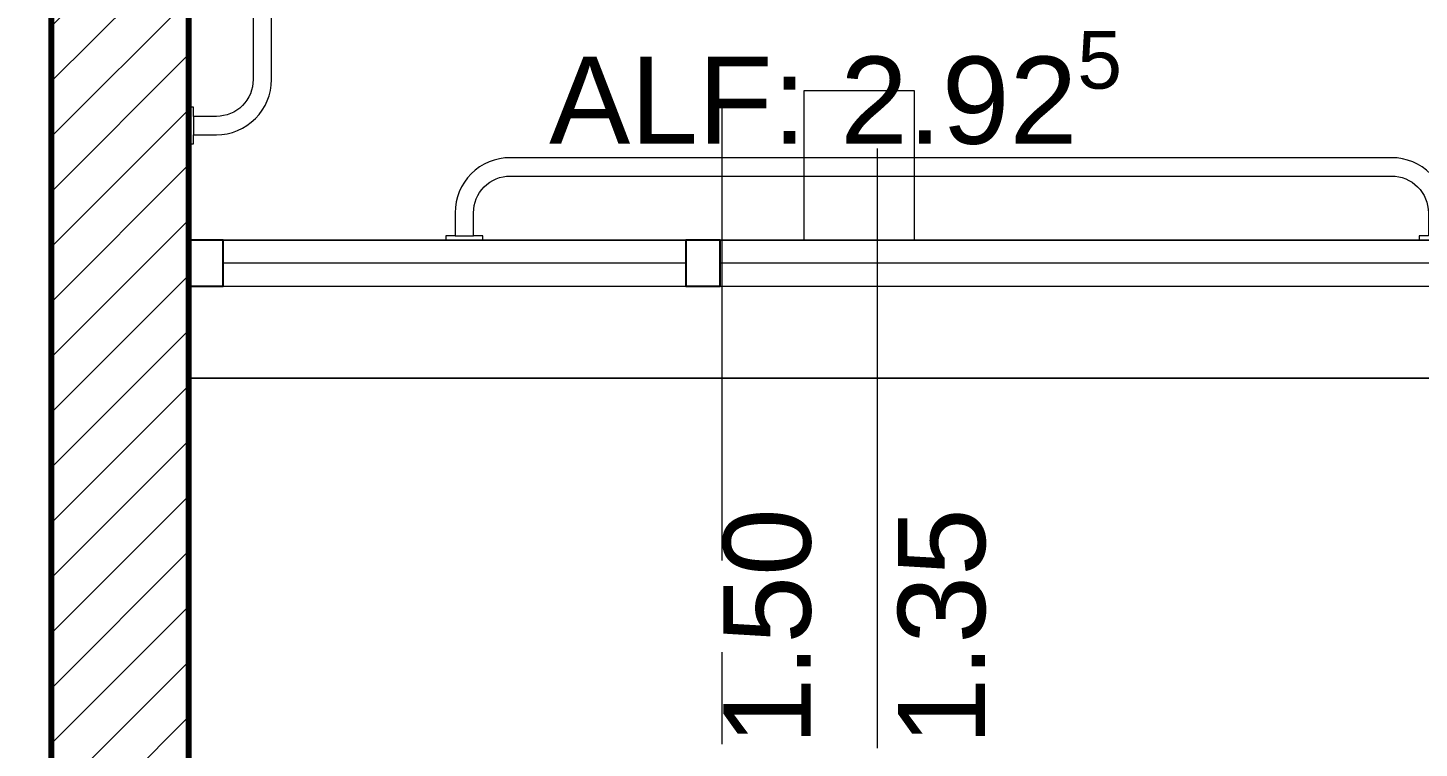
# Model space of a CAD drawing. Header units: inches. Extents: x -38 to 5698, y -33 to 92.
# Drawn here: x 323.095 to 324.61, y 12.197 to 12.982 of the extents above; entities that cross this region are included whole.
import ezdxf

# ---------------------------------------------------------------- set-up
doc = ezdxf.new("R2010")
doc.units = ezdxf.units.IN
doc.header["$MEASUREMENT"] = 0
doc.set_wipeout_variables(frame=1)
doc.linetypes.add('Punto & Raya', pattern=[0.65, 0.5, -0.075, 0, -0.075])
doc.linetypes.add('Wipeout_Contour', pattern=[1, 0, -1])
for name, color, linetype in [('02 _ ARQ _ ZON _ Espacio.3D', 7, 'Continuous'), ('08 _ STR _ EXT _ 07 Losa Aligerada', 7, 'Continuous'), ('Estructura - 04 MURO', 253, 'Continuous'), ('Interior - Sanitarios', 7, 'Continuous'), ('Marcador - Secciones', 251, 'Continuous')]:
    doc.layers.add(name, color=color, linetype=linetype)
doc.styles.add('Estilo_Generado_4', font='swisse.ttf')
pattern_1 = [(45, (277.50004, 6e-09), (-0.03005204, 0.03005204), [])]

msp = doc.modelspace()

# ---------------------------------------------------------------- linework, layer by layer
at = {"layer": '02 _ ARQ _ ZON _ Espacio.3D', "color": 254, "linetype": 'Continuous', "lineweight": 0, "flags": 128}
msp.add_lwpolyline([(321.57, 16.9), (321.22, 16.9), (321.22, 7.7), (321.57, 7.7), (321.57, 8.1), (322.07, 8.1), (322.07, 7.35), (328.17, 7.35), (328.17, 7.7), (328.57, 7.7), (328.57, 8.1), (328.92, 8.1), (328.92, 11.45), (323.12, 11.45), (323.12, 16.1), (321.57, 16.1)], close=True, dxfattribs=at)
at = {"layer": '02 _ ARQ _ ZON _ Espacio.3D', "color": 9, "linetype": 'Continuous', "lineweight": 5, "flags": 128}
msp.add_lwpolyline([(324.77, 12.7505), (324.77, 15.3872), (324.17, 15.3872), (324.17, 15.4622), (323.27, 15.4622), (323.27, 12.7505)], close=True, dxfattribs=at)
at = {"layer": '08 _ STR _ EXT _ 07 Losa Aligerada', "color": 7, "linetype": 'Continuous', "lineweight": 18, "flags": 128}
msp.add_lwpolyline([(323.27, 11.7), (323.27, 12.6005), (324.77, 12.6005), (324.77, 11.7)], close=True, dxfattribs=at)
at = {"layer": 'Estructura - 04 MURO', "color": 165, "linetype": 'Continuous', "lineweight": 15}
for p, q in [((324.02, 12.1974), (324.02, 12.8505)), ((323.8113, 12.7505), (323.3075, 12.7505)), ((324.7325, 12.7505), (323.8488, 12.7505)), ((323.8113, 12.7255), (323.3075, 12.7255)), ((324.7325, 12.7255), (323.8488, 12.7255)), ((323.3075, 12.7005), (323.8113, 12.7005)), ((323.8488, 12.7005), (324.7325, 12.7005))]:
    msp.add_line(p, q, dxfattribs=at)
at = {"layer": 'Estructura - 04 MURO', "color": 165, "linetype": 'Continuous', "lineweight": 25}
for p, q in [((323.3075, 12.7005), (323.3075, 12.7505)), ((323.83, 12.7505), (323.8113, 12.7505)), ((323.8113, 12.7505), (323.8113, 12.7005)), ((323.8488, 12.7505), (323.83, 12.7505)), ((323.8488, 12.7005), (323.8488, 12.7505)), ((323.8113, 12.7005), (323.83, 12.7005)), ((323.83, 12.7005), (323.8488, 12.7005))]:
    msp.add_line(p, q, dxfattribs=at)
at = {"layer": 'Interior - Sanitarios', "color": 205, "linetype": 'Continuous', "lineweight": 13}
for p, q in [((323.275, 12.8855), (323.275, 12.8655)), ((323.56, 12.7555), (323.58, 12.7555))]:
    msp.add_line(p, q, dxfattribs=at)
at = {"layer": 'Interior - Sanitarios', "color": 205, "linetype": 'Continuous', "lineweight": 13, "flags": 128}
for points in [[(323.27, 13.8105), (323.27, 13.7705), (323.275, 13.7705), (323.275, 13.7805), (323.3, 13.7805, -0.414214), (323.34, 13.7405), (323.34, 12.9255, -0.414214), (323.3, 12.8855), (323.275, 12.8855), (323.275, 12.8955), (323.27, 12.8955), (323.27, 12.8555), (323.275, 12.8555), (323.275, 12.8655), (323.3, 12.8655, 0.414214), (323.36, 12.9255), (323.36, 13.7405, 0.414214), (323.3, 13.8005), (323.275, 13.8005), (323.275, 13.8105)], [(323.55, 12.7505), (323.59, 12.7505), (323.59, 12.7555), (323.58, 12.7555), (323.58, 12.7805, -0.414214), (323.62, 12.8205), (324.58, 12.8205, -0.414214), (324.62, 12.7805), (324.62, 12.7555), (324.61, 12.7555), (324.61, 12.7505), (324.65, 12.7505), (324.65, 12.7555), (324.64, 12.7555), (324.64, 12.7805, 0.414214), (324.58, 12.8405), (323.62, 12.8405, 0.414214), (323.56, 12.7805), (323.56, 12.7555), (323.55, 12.7555)]]:
    msp.add_lwpolyline(points, format="xyb", close=True, dxfattribs=at)
msp.add_lwpolyline([(324.06, 12.9135), (324.06, 12.7505), (323.94, 12.7505), (323.94, 12.9135)], close=True, dxfattribs=at)
at = {"layer": 'Marcador - Secciones', "color": 251, "linetype": 'Punto & Raya', "lineweight": 13}
msp.add_line((323.8507, 10.0018), (323.8507, 17.4928), dxfattribs=at)

# ---------------------------------------------------------------- texts
at = {"layer": 'Estructura - 04 MURO', "color": 251, "lineweight": 25, "insert": (323.6623, 12.8279), "char_height": 0.095, "attachment_point": 7, "style": 'Estilo_Generado_4'}
msp.add_mtext('\\A1;{\\pql;\\pt0;\\fSwis721 Ex BT|b0|i0|c0|p34;ALF: 2.92\\fSwis721 Ex BT|b0|i0|c0|p34;\\A1{\\H.66x;\\S5^  ;}\\fSwis721 Ex BT|b0|i0|c0|p34;\\fSwis721 Ex BT|b0|i0|c0|p34;}', dxfattribs=at)
at = {"layer": 'Estructura - 04 MURO', "color": 251, "lineweight": 25, "char_height": 0.095, "attachment_point": 7, "rotation": 90, "style": 'Estilo_Generado_4'}
for s, insert in [('\\A1;{\\pql;\\pt0;\\fSwis721 Ex BT|b0|i0|c0|p34;1.50\\fSwis721 Ex BT|b0|i0|c0|p34;\\A1{\\H.66x;\\S^  ;}\\fSwis721 Ex BT|b0|i0|c0|p34;\\fSwis721 Ex BT|b0|i0|c0|p34;}', (323.975, 12.2005)), ('\\A1;{\\pql;\\pt0;\\fSwis721 Ex BT|b0|i0|c0|p34;1.35\\fSwis721 Ex BT|b0|i0|c0|p34;\\A1{\\H.66x;\\S^  ;}\\fSwis721 Ex BT|b0|i0|c0|p34;\\fSwis721 Ex BT|b0|i0|c0|p34;}', (324.165, 12.2005))]:
    msp.add_mtext(s, dxfattribs=dict(at, insert=insert))

# ---------------------------------------------------------------- next in the draw order: wipeouts: each hides what was drawn before it
at = {"color": 254, "linetype": 'Wipeout_Contour', "lineweight": 0, "ltscale": 9831.66722}
msp.add_wipeout([(323.27, 11.7), (323.27, 17.4), (323.12, 17.4), (323.12, 11.7)], dxfattribs=at).dxf.layer = 'Estructura - 04 MURO'

# ---------------------------------------------------------------- next in the draw order: hatches: boundary and pattern name
at = {"layer": 'Estructura - 04 MURO', "linetype": 'Continuous', "lineweight": 5}
h = msp.add_hatch(dxfattribs=at)
h.set_pattern_fill('LADRILLO_COMÚN_0002', color=252, style=0, pattern_type=2)
h.set_pattern_definition(pattern_1)
h.paths.add_polyline_path([(323.27, 11.7), (323.27, 17.4), (323.12, 17.4), (323.12, 11.7)])
h = msp.add_hatch(dxfattribs=at)
h.set_pattern_fill('LADRILLO_COMÚN_0002', color=252, style=0, pattern_type=2)
h.set_pattern_definition(pattern_1)
h.paths.add_polyline_path([(323.27, 12.7505), (323.27, 12.6005), (323.27, 12.7505)])

# ---------------------------------------------------------------- next in the draw order: linework, layer by layer
at = {"layer": 'Estructura - 04 MURO', "color": 7, "linetype": 'Continuous', "lineweight": 80}
for p, q in [((323.27, 12.7005), (323.27, 12.7505)), ((323.27, 12.7005), (323.27, 12.7505)), ((323.27, 12.7005), (323.27, 12.7505)), ((323.27, 12.6005), (323.27, 12.7005)), ((323.27, 12.6005), (323.27, 12.7005))]:
    msp.add_line(p, q, dxfattribs=at)
at = {"layer": 'Estructura - 04 MURO', "color": 165, "linetype": 'Continuous', "lineweight": 15}
for p, q in [((324.77, 12.7505), (323.27, 12.7505)), ((324.77, 12.6005), (323.27, 12.6005))]:
    msp.add_line(p, q, dxfattribs=at)
at = {"layer": 'Estructura - 04 MURO', "color": 165, "linetype": 'Continuous', "lineweight": 25}
for p, q in [((323.3075, 12.7505), (323.27, 12.7505)), ((323.27, 12.7005), (323.3075, 12.7005))]:
    msp.add_line(p, q, dxfattribs=at)
at = {"layer": 'Estructura - 04 MURO', "color": 7, "linetype": 'Continuous', "lineweight": 80, "flags": 128}
for points in [[(323.12, 16.1), (323.12, 11.7)], [(323.27, 12.7505), (323.27, 15.3872)], [(323.27, 11.7), (323.27, 12.6005)]]:
    msp.add_lwpolyline(points, dxfattribs=at)

doc.saveas('drawing.dxf')
